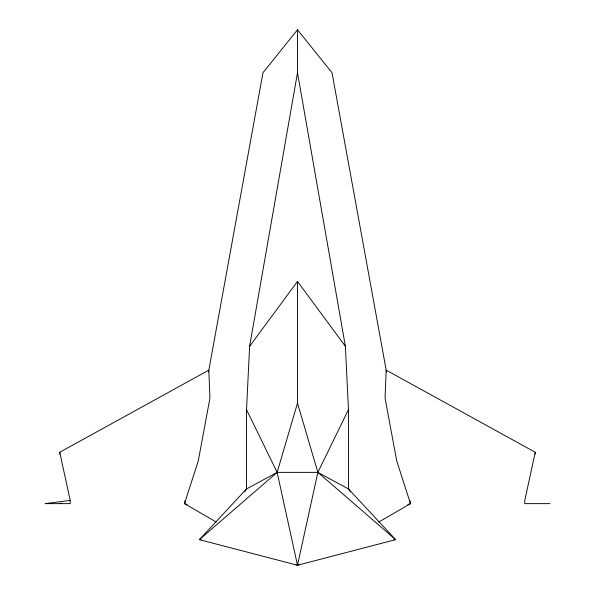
<?xml version="1.0" encoding="UTF-8"?>
<svg xmlns="http://www.w3.org/2000/svg" width="595" height="595" viewBox="0 0 595 595"><rect width="100%" height="100%" fill="white"/><g stroke="black" fill="none" stroke-linecap="round" stroke-linejoin="round"><path stroke-width="0.89" d="M244.538 491.983L246.538 488.919L246.538 409.635L249.603 346.32L297.5 72.739L297.5 29.75L332.025 72.739L386.512 371.972M185.015 500.893L184.517 503.638L216.201 522.031M208.488 371.972L262.975 72.739L297.5 29.75M378.799 522.031L410.483 503.638L396.679 460.679L385.069 398.137L386.177 370.142L535.247 452.267L524.797 500.402L524.797 503.638L549.921 503.638M350.462 491.983L348.462 488.919L348.462 409.635L345.397 346.32L297.5 281.435L297.5 403.127L277.136 472.37L297.5 565.25L395.638 539.643L348.462 488.919L317.864 472.37L277.136 472.37L246.538 488.919L199.362 539.643L297.5 565.25L299.144 564.424M348.462 409.635L317.864 472.37L297.5 565.25L295.856 564.424M249.603 346.32L297.5 281.435M59.753 454.097L59.753 452.267L208.823 370.142L209.931 398.137L198.321 460.679L184.517 503.638L187.165 504.501M407.835 504.501L410.483 503.638L409.985 500.893M59.753 503.638L61.493 503.102M70.203 500.402L45.079 503.638L70.203 503.638L70.203 500.402L59.753 452.267M201.214 539.643L199.362 539.643L277.136 472.37L246.538 409.635M393.786 539.643L395.638 539.643L317.864 472.37L297.5 403.127M297.5 72.739L345.397 346.32M535.247 452.267L535.247 454.097"/></g></svg>
